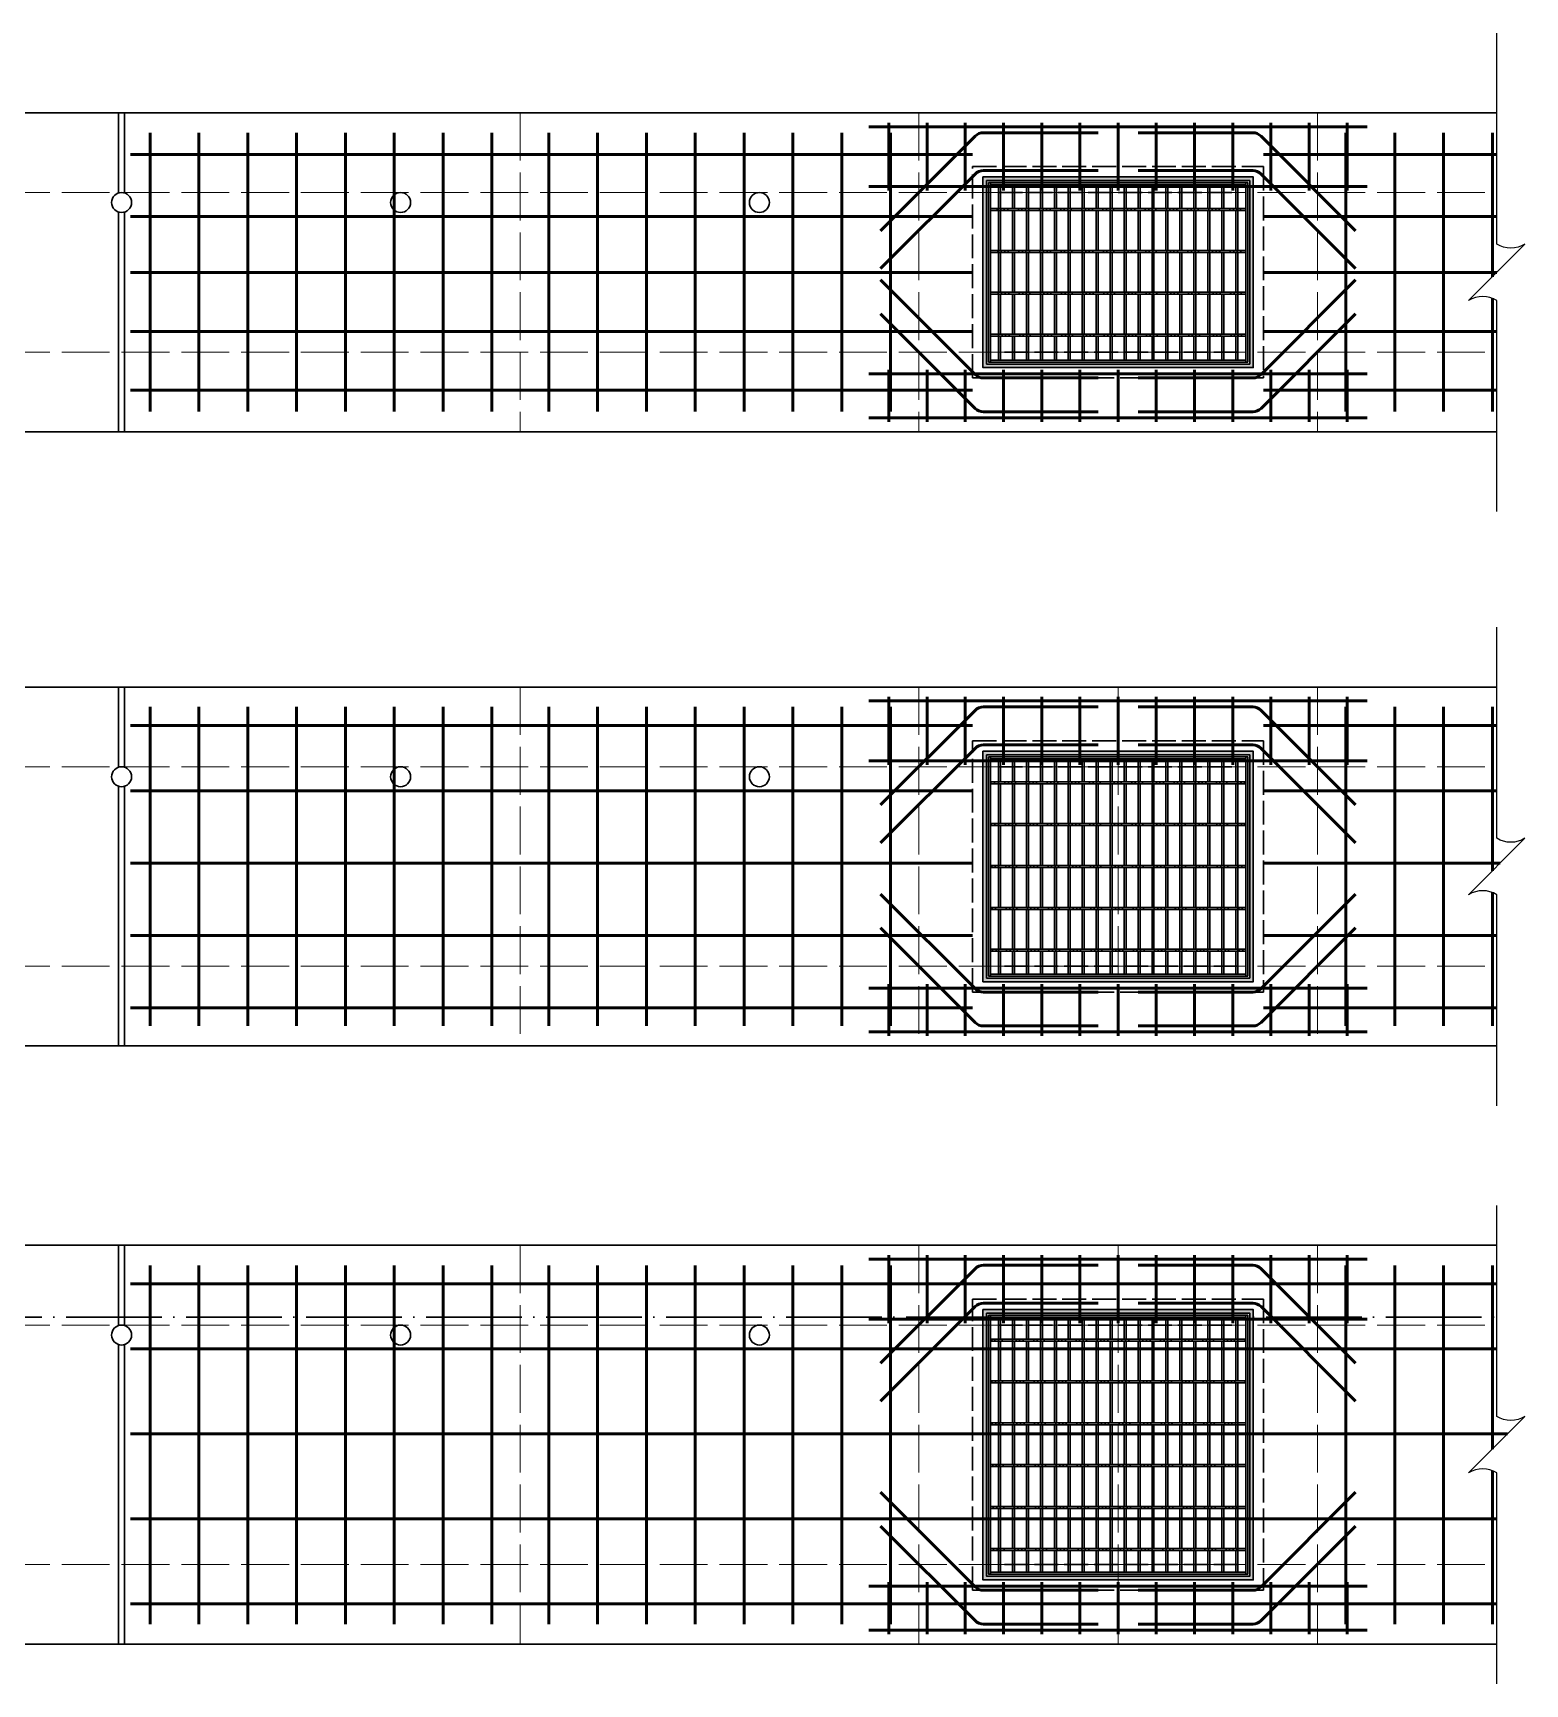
# Model space of a CAD drawing. Extents: x -2931 to 4779, y -2120 to 304.
# Drawn here: x 4404.6 to 4778.9, y -557.7 to -143.7 of the extents above; entities that cross this region are included whole.
import ezdxf

# ---------------------------------------------------------------- set-up
doc = ezdxf.new("R2010")
doc.units = 0
doc.header["$MEASUREMENT"] = 0
doc.linetypes.add('ACAD_ISO02W100', pattern=[15, 12, -3])
doc.linetypes.add('ACAD_ISO04W100', pattern=[30, 24, -3, 0, -3])
doc.layers.add('一、4.基本-隱藏', color=9, linetype='ACAD_ISO02W100', lineweight=20, plot=False)
doc.layers.add('三、3.文字-註解文字', color=2, linetype='Continuous')
for name, color, linetype, lineweight in [('二、1.繪圖-既有設施', 8, 'Continuous', 20), ('二、2.繪圖-施作項目', 181, 'Continuous', 30), ('二、5.繪圖-鋼筋', 60, 'Continuous', 50), ('二、6.繪圖-其他施作項目', 35, 'Continuous', 30)]:
    doc.layers.add(name, color=color, linetype=linetype, lineweight=lineweight)
pattern_1 = [(45, (3471.5, 3e-14), (-2.65165, 2.65165), []), (45, (3472.384, 3e-14), (-2.65165, 2.65165), []), (45, (3473.2678, 3e-14), (-2.65165, 2.65165), []), (45, (3474.1517, 3e-14), (-2.65165, 2.65165), [])]
pattern_2 = [(45, (3356.5, -144), (-2.65165, 2.65165), []), (45, (3357.384, -144), (-2.65165, 2.65165), []), (45, (3358.2678, -144), (-2.65165, 2.65165), []), (45, (3359.1517, -144), (-2.65165, 2.65165), [])]
pattern_3 = [(45, (3241.5, -284), (-2.65165, 2.65165), []), (45, (3242.384, -284), (-2.65165, 2.65165), []), (45, (3243.2678, -284), (-2.65165, 2.65165), []), (45, (3244.1517, -284), (-2.65165, 2.65165), [])]

msp = doc.modelspace()

# ---------------------------------------------------------------- hatches: boundary and pattern name
at = {"layer": '二、6.繪圖-其他施作項目'}
h = msp.add_hatch(color=256, dxfattribs=at)
h.dxf.hatch_style = 1
h.paths.add_polyline_path([(4642.961, -179.754), (4642.961, -227.554), (4710.761, -227.554), (4710.761, -179.754)])
h.paths.add_polyline_path([(4643.861, -180.654), (4709.861, -180.654), (4709.861, -226.654), (4643.861, -226.654)], flags=16)
h.paths.add_polyline_path([(4646.861, -183.654), (4706.861, -183.654), (4706.861, -223.654), (4646.861, -223.654)], flags=0)
h = msp.add_hatch(dxfattribs=at)
h.set_pattern_fill('ANSI34', color=256, scale=5)
h.set_pattern_definition(pattern_1)
h.paths.add_polyline_path([(4708.861, -188.154), (4708.861, -187.654), (4644.861, -187.654), (4644.861, -188.154)])
h = msp.add_hatch(dxfattribs=at)
h.set_pattern_fill('ANSI34', color=256, scale=5)
h.set_pattern_definition(pattern_1)
h.paths.add_polyline_path([(4644.861, -198.154), (4644.861, -198.654), (4708.861, -198.654), (4708.861, -198.154)])
h = msp.add_hatch(dxfattribs=at)
h.set_pattern_fill('ANSI34', color=256, scale=5)
h.set_pattern_definition(pattern_1)
h.paths.add_polyline_path([(4708.861, -209.154), (4708.861, -208.654), (4644.861, -208.654), (4644.861, -209.154)])
h = msp.add_hatch(dxfattribs=at)
h.set_pattern_fill('ANSI34', color=256, scale=5)
h.set_pattern_definition(pattern_1)
h.paths.add_polyline_path([(4644.861, -219.154), (4644.861, -219.654), (4708.861, -219.654), (4708.861, -219.154)])
h = msp.add_hatch(color=256, dxfattribs=at)
h.dxf.hatch_style = 1
h.paths.add_polyline_path([(4642.961, -381.554), (4710.761, -381.554), (4710.761, -323.754), (4642.961, -323.754)])
h.paths.add_polyline_path([(4643.861, -324.654), (4709.861, -324.654), (4709.861, -380.654), (4643.861, -380.654)], flags=16)
h = msp.add_hatch(dxfattribs=at)
h.set_pattern_fill('ANSI34', color=256, scale=5)
h.set_pattern_definition(pattern_2)
h.paths.add_polyline_path([(4708.861, -331.404), (4644.861, -331.404), (4644.861, -331.904), (4708.861, -331.904)])
h = msp.add_hatch(dxfattribs=at)
h.set_pattern_fill('ANSI34', color=256, scale=5)
h.set_pattern_definition(pattern_2)
h.paths.add_polyline_path([(4708.861, -341.904), (4644.861, -341.904), (4644.861, -342.404), (4708.861, -342.404)])
h = msp.add_hatch(dxfattribs=at)
h.set_pattern_fill('ANSI34', color=256, scale=5)
h.set_pattern_definition(pattern_2)
h.paths.add_polyline_path([(4708.861, -352.404), (4644.861, -352.404), (4644.861, -352.904), (4708.861, -352.904)])
h = msp.add_hatch(dxfattribs=at)
h.set_pattern_fill('ANSI34', color=256, scale=5)
h.set_pattern_definition(pattern_2)
h.paths.add_polyline_path([(4708.861, -362.904), (4644.861, -362.904), (4644.861, -363.404), (4708.861, -363.404)])
h = msp.add_hatch(dxfattribs=at)
h.set_pattern_fill('ANSI34', color=256, scale=5)
h.set_pattern_definition(pattern_2)
h.paths.add_polyline_path([(4708.861, -373.404), (4644.861, -373.404), (4644.861, -373.904), (4708.861, -373.904)])
h = msp.add_hatch(color=256, dxfattribs=at)
h.dxf.hatch_style = 1
h.paths.add_polyline_path([(4642.961, -531.554), (4710.761, -531.554), (4710.761, -463.754), (4642.961, -463.754)])
h.paths.add_polyline_path([(4643.861, -464.654), (4709.861, -464.654), (4709.861, -530.654), (4643.861, -530.654)], flags=16)
h = msp.add_hatch(dxfattribs=at)
h.set_pattern_fill('ANSI34', color=256, scale=5)
h.set_pattern_definition(pattern_3)
h.paths.add_polyline_path([(4708.861, -471.154), (4644.861, -471.154), (4644.861, -471.654), (4708.861, -471.654)])
h = msp.add_hatch(dxfattribs=at)
h.set_pattern_fill('ANSI34', color=256, scale=5)
h.set_pattern_definition(pattern_3)
h.paths.add_polyline_path([(4708.861, -481.654), (4644.861, -481.654), (4644.861, -482.154), (4708.861, -482.154)])
h = msp.add_hatch(dxfattribs=at)
h.set_pattern_fill('ANSI34', color=256, scale=5)
h.set_pattern_definition(pattern_3)
h.paths.add_polyline_path([(4708.861, -492.154), (4644.861, -492.154), (4644.861, -492.654), (4708.861, -492.654)])
h = msp.add_hatch(dxfattribs=at)
h.set_pattern_fill('ANSI34', color=256, scale=5)
h.set_pattern_definition(pattern_3)
h.paths.add_polyline_path([(4708.861, -502.654), (4644.861, -502.654), (4644.861, -503.154), (4708.861, -503.154)])
h = msp.add_hatch(dxfattribs=at)
h.set_pattern_fill('ANSI34', color=256, scale=5)
h.set_pattern_definition(pattern_3)
h.paths.add_polyline_path([(4708.861, -513.154), (4644.861, -513.154), (4644.861, -513.654), (4708.861, -513.654)])
h = msp.add_hatch(dxfattribs=at)
h.set_pattern_fill('ANSI34', color=256, scale=5)
h.set_pattern_definition(pattern_3)
h.paths.add_polyline_path([(4708.861, -523.654), (4644.861, -523.654), (4644.861, -524.154), (4708.861, -524.154)])

# ---------------------------------------------------------------- linework, layer by layer
at = {"layer": '一、4.基本-隱藏'}
for points in [[(4526.861, -163.654), (4526.861, -243.654)], [(4626.861, -163.654), (4626.861, -243.654)], [(4726.861, -163.654), (4726.861, -243.654)], [(4526.861, -307.654), (4526.861, -397.654)], [(4626.861, -307.654), (4626.861, -397.654)], [(4676.861, -307.654), (4676.861, -397.654)], [(4726.861, -307.654), (4726.861, -397.654)], [(4526.861, -447.654), (4526.861, -547.654)], [(4626.861, -447.654), (4626.861, -547.654)], [(4676.861, -447.654), (4676.861, -547.654)], [(4726.861, -447.654), (4726.861, -547.654)]]:
    msp.add_lwpolyline(points, dxfattribs=at)
at = {"layer": '三、3.文字-註解文字'}
for points in [[(4771.861, -263.654), (4771.861, -210.725, 0.2828427), (4764.79, -210.725), (4778.932, -196.583, -0.2828427), (4771.861, -196.583), (4771.861, -143.654)], [(4771.861, -412.654), (4771.861, -359.725, 0.2828427), (4764.79, -359.725), (4778.932, -345.583, -0.2828427), (4771.861, -345.583), (4771.861, -292.654)], [(4771.861, -557.654), (4771.861, -504.725, 0.2828427), (4764.79, -504.725), (4778.932, -490.583, -0.2828427), (4771.861, -490.583), (4771.861, -437.654)]]:
    msp.add_lwpolyline(points, format="xyb", dxfattribs=at)
at = {"layer": '二、1.繪圖-既有設施', "linetype": 'ACAD_ISO02W100'}
for points in [[(4081.861, -183.654), (4771.861, -183.654)], [(4081.861, -223.654), (4771.861, -223.654)], [(4081.861, -327.654), (4771.861, -327.654)], [(4081.861, -377.654), (4771.861, -377.654)], [(4081.861, -467.654), (4771.861, -467.654)], [(4081.861, -527.654), (4771.861, -527.654)]]:
    msp.add_lwpolyline(points, dxfattribs=at)
at = {"layer": '二、2.繪圖-施作項目'}
for points in [[(4081.861, -163.654), (4771.861, -163.654)], [(4426.111, -163.654), (4426.111, -183.769)], [(4427.611, -163.654), (4427.611, -183.769)], [(4426.111, -188.539), (4426.111, -243.654)], [(4427.611, -188.539), (4427.611, -243.654)], [(4081.861, -243.654), (4771.861, -243.654)], [(4426.111, -307.654), (4426.111, -327.769)], [(4427.611, -307.654), (4427.611, -327.769)], [(4426.111, -332.539), (4426.111, -397.654)], [(4427.611, -332.539), (4427.611, -397.654)], [(4426.111, -447.654), (4426.111, -467.769)], [(4427.611, -447.654), (4427.611, -467.769)], [(4426.111, -472.539), (4426.111, -547.654)], [(4427.611, -472.539), (4427.611, -547.654)]]:
    msp.add_lwpolyline(points, dxfattribs=at)
at = {"layer": '二、2.繪圖-施作項目', "linetype": 'Continuous'}
for points in [[(4081.861, -307.654), (4771.861, -307.654)], [(4081.861, -397.654), (4771.861, -397.654)], [(4081.861, -447.654), (4771.861, -447.654)], [(4081.861, -547.654), (4771.861, -547.654)]]:
    msp.add_lwpolyline(points, dxfattribs=at)
at = {"layer": '二、2.繪圖-施作項目', "linetype": 'ACAD_ISO04W100'}
msp.add_lwpolyline([(4081.861, -465.654), (4771.861, -465.654)], dxfattribs=at)
at = {"layer": '二、5.繪圖-鋼筋'}
for points in [[(4434.011, -168.704), (4434.011, -238.604)], [(4446.261, -168.704), (4446.261, -238.604)], [(4458.511, -168.704), (4458.511, -238.604)], [(4470.761, -168.704), (4470.761, -238.604)], [(4483.011, -168.704), (4483.011, -238.604)], [(4495.261, -168.704), (4495.261, -238.604)], [(4507.511, -168.704), (4507.511, -238.604)], [(4519.751, -168.704), (4519.751, -238.604)], [(4534.011, -168.704), (4534.011, -238.604)], [(4546.261, -168.704), (4546.261, -238.604)], [(4558.511, -168.704), (4558.511, -238.604)], [(4570.761, -168.704), (4570.761, -238.604)], [(4583.011, -168.704), (4583.011, -238.604)], [(4595.261, -168.704), (4595.261, -238.604)], [(4607.511, -168.704), (4607.511, -238.604)], [(4614.361, -167.154), (4739.361, -167.154)], [(4619.361, -166.154), (4619.361, -183.154)], [(4619.751, -168.704), (4619.751, -238.604)], [(4628.944, -166.154), (4628.944, -183.154)], [(4638.527, -166.154), (4638.527, -183.154)], [(4648.111, -166.154), (4648.111, -183.154)], [(4657.694, -166.154), (4657.694, -183.154)], [(4667.277, -166.154), (4667.277, -183.154)], [(4676.861, -166.154), (4676.861, -183.154)], [(4686.444, -166.154), (4686.444, -183.154)], [(4696.027, -166.154), (4696.027, -183.154)], [(4705.611, -166.154), (4705.611, -183.154)], [(4715.194, -166.154), (4715.194, -183.154)], [(4724.777, -166.154), (4724.777, -183.154)], [(4734.011, -168.704), (4734.011, -238.604)], [(4734.361, -166.154), (4734.361, -183.154)], [(4746.261, -168.704), (4746.261, -238.604)], [(4758.511, -168.704), (4758.511, -238.604)], [(4770.761, -168.704), (4770.761, -204.754)], [(4429.111, -174.104), (4640.361, -174.104)], [(4713.361, -174.104), (4771.861, -174.104)], [(4614.361, -182.154), (4739.361, -182.154)], [(4429.111, -189.654), (4640.361, -189.654)], [(4713.361, -189.654), (4771.861, -189.654)], [(4429.111, -203.679), (4640.361, -203.679)], [(4713.361, -203.679), (4771.836, -203.679)], [(4770.761, -210.18), (4770.761, -238.604)], [(4429.111, -218.464), (4640.361, -218.464)], [(4713.361, -218.464), (4771.861, -218.464)], [(4614.361, -229.154), (4739.361, -229.154)], [(4619.361, -228.154), (4619.361, -241.154)], [(4628.944, -228.154), (4628.944, -241.154)], [(4638.527, -228.154), (4638.527, -241.154)], [(4648.111, -228.154), (4648.111, -241.154)], [(4657.694, -228.154), (4657.694, -241.154)], [(4667.277, -228.154), (4667.277, -241.154)], [(4676.861, -228.154), (4676.861, -241.154)], [(4686.444, -228.154), (4686.444, -241.154)], [(4696.027, -228.154), (4696.027, -241.154)], [(4705.611, -228.154), (4705.611, -241.154)], [(4715.194, -228.154), (4715.194, -241.154)], [(4724.777, -228.154), (4724.777, -241.154)], [(4734.361, -228.154), (4734.361, -241.154)], [(4429.111, -233.254), (4640.361, -233.254)], [(4713.361, -233.254), (4771.861, -233.254)], [(4614.361, -240.154), (4739.361, -240.154)], [(4619.361, -310.154), (4619.361, -327.154)], [(4628.944, -310.154), (4628.944, -327.154)], [(4638.527, -310.154), (4638.527, -327.154)], [(4648.111, -310.154), (4648.111, -327.154)], [(4657.694, -310.154), (4657.694, -327.154)], [(4667.277, -310.154), (4667.277, -327.154)], [(4676.861, -310.154), (4676.861, -327.154)], [(4686.444, -310.154), (4686.444, -327.154)], [(4696.027, -310.154), (4696.027, -327.154)], [(4705.611, -310.154), (4705.611, -327.154)], [(4715.194, -310.154), (4715.194, -327.154)], [(4724.777, -310.154), (4724.777, -327.154)], [(4734.361, -310.154), (4734.361, -327.154)], [(4614.361, -311.154), (4739.361, -311.154)], [(4614.361, -326.154), (4739.361, -326.154)], [(4614.361, -383.154), (4739.361, -383.154)], [(4619.361, -382.154), (4619.361, -395.154)], [(4628.944, -382.154), (4628.944, -395.154)], [(4638.527, -382.154), (4638.527, -395.154)], [(4648.111, -382.154), (4648.111, -395.154)], [(4657.694, -382.154), (4657.694, -395.154)], [(4667.277, -382.154), (4667.277, -395.154)], [(4676.861, -382.154), (4676.861, -395.154)], [(4686.444, -382.154), (4686.444, -395.154)], [(4696.027, -382.154), (4696.027, -395.154)], [(4705.611, -382.154), (4705.611, -395.154)], [(4715.194, -382.154), (4715.194, -395.154)], [(4724.777, -382.154), (4724.777, -395.154)], [(4734.361, -382.154), (4734.361, -395.154)], [(4614.361, -394.154), (4739.361, -394.154)], [(4614.361, -451.154), (4739.361, -451.154)], [(4619.361, -450.154), (4619.361, -467.154)], [(4628.944, -450.154), (4628.944, -467.154)], [(4638.527, -450.154), (4638.527, -467.154)], [(4648.111, -450.154), (4648.111, -467.154)], [(4657.694, -450.154), (4657.694, -467.154)], [(4667.277, -450.154), (4667.277, -467.154)], [(4676.861, -450.154), (4676.861, -467.154)], [(4686.444, -450.154), (4686.444, -467.154)], [(4696.027, -450.154), (4696.027, -467.154)], [(4705.611, -450.154), (4705.611, -467.154)], [(4715.194, -450.154), (4715.194, -467.154)], [(4724.777, -450.154), (4724.777, -467.154)], [(4734.361, -450.154), (4734.361, -467.154)], [(4614.361, -466.154), (4739.361, -466.154)], [(4614.361, -533.154), (4739.361, -533.154)], [(4619.361, -532.154), (4619.361, -545.154)], [(4628.944, -532.154), (4628.944, -545.154)], [(4638.527, -532.154), (4638.527, -545.154)], [(4648.111, -532.154), (4648.111, -545.154)], [(4657.694, -532.154), (4657.694, -545.154)], [(4667.277, -532.154), (4667.277, -545.154)], [(4676.861, -532.154), (4676.861, -545.154)], [(4686.444, -532.154), (4686.444, -545.154)], [(4696.027, -532.154), (4696.027, -545.154)], [(4705.611, -532.154), (4705.611, -545.154)], [(4715.194, -532.154), (4715.194, -545.154)], [(4724.777, -532.154), (4724.777, -545.154)], [(4734.361, -532.154), (4734.361, -545.154)], [(4614.361, -544.154), (4739.361, -544.154)]]:
    msp.add_lwpolyline(points, dxfattribs=at)
for points in [[(4671.861, -168.654), (4643.103, -168.654, 0.1989124), (4640.982, -169.533), (4617.281, -193.234)], [(4681.861, -168.654), (4710.618, -168.654, -0.1989124), (4712.739, -169.533), (4736.441, -193.234)], [(4671.861, -178.154), (4643.103, -178.154, 0.1989124), (4640.982, -179.033), (4617.281, -202.734)], [(4681.861, -178.154), (4710.618, -178.154, -0.1989124), (4712.739, -179.033), (4736.441, -202.734)], [(4671.861, -230.154), (4643.103, -230.154, -0.1989124), (4640.982, -229.276), (4617.281, -205.574)], [(4681.861, -230.154), (4710.618, -230.154, 0.1989124), (4712.739, -229.276), (4736.441, -205.574)], [(4671.861, -238.654), (4643.103, -238.654, -0.1989124), (4640.982, -237.776), (4617.281, -214.074)], [(4681.861, -238.654), (4710.618, -238.654, 0.1989124), (4712.739, -237.776), (4736.441, -214.074)], [(4671.861, -312.654), (4643.103, -312.654, 0.1989124), (4640.982, -313.533), (4617.281, -337.234)], [(4681.861, -312.654), (4710.618, -312.654, -0.1989124), (4712.739, -313.533), (4736.441, -337.234)], [(4671.861, -322.154), (4643.103, -322.154, 0.1989124), (4640.982, -323.033), (4617.281, -346.734)], [(4681.861, -322.154), (4710.618, -322.154, -0.1989124), (4712.739, -323.033), (4736.441, -346.734)], [(4671.861, -384.154), (4643.103, -384.154, -0.1989124), (4640.982, -383.276), (4617.281, -359.574)], [(4681.861, -384.154), (4710.618, -384.154, 0.1989124), (4712.739, -383.276), (4736.441, -359.574)], [(4671.861, -392.654), (4643.103, -392.654, -0.1989124), (4640.982, -391.776), (4617.281, -368.074)], [(4681.861, -392.654), (4710.618, -392.654, 0.1989124), (4712.739, -391.776), (4736.441, -368.074)], [(4671.861, -452.654), (4643.103, -452.654, 0.1989124), (4640.982, -453.533), (4617.281, -477.234)], [(4681.861, -452.654), (4710.618, -452.654, -0.1989124), (4712.739, -453.533), (4736.441, -477.234)], [(4671.861, -462.154), (4643.103, -462.154, 0.1989124), (4640.982, -463.033), (4617.281, -486.734)], [(4681.861, -462.154), (4710.618, -462.154, -0.1989124), (4712.739, -463.033), (4736.441, -486.734)], [(4671.861, -534.154), (4643.103, -534.154, -0.1989124), (4640.982, -533.276), (4617.281, -509.574)], [(4681.861, -534.154), (4710.618, -534.154, 0.1989124), (4712.739, -533.276), (4736.441, -509.574)], [(4671.861, -542.654), (4643.103, -542.654, -0.1989124), (4640.982, -541.776), (4617.281, -518.074)], [(4681.861, -542.654), (4710.618, -542.654, 0.1989124), (4712.739, -541.776), (4736.441, -518.074)]]:
    msp.add_lwpolyline(points, format="xyb", dxfattribs=at)
at = {"layer": '二、5.繪圖-鋼筋', "linetype": 'Continuous'}
for points in [[(4434.011, -312.654), (4434.011, -392.654)], [(4446.261, -312.654), (4446.261, -392.654)], [(4458.511, -312.654), (4458.511, -392.654)], [(4470.761, -312.654), (4470.761, -392.654)], [(4483.011, -312.654), (4483.011, -392.654)], [(4495.261, -312.654), (4495.261, -392.654)], [(4507.511, -312.654), (4507.511, -392.654)], [(4519.751, -312.654), (4519.751, -392.654)], [(4534.011, -312.654), (4534.011, -392.654)], [(4546.261, -312.654), (4546.261, -392.654)], [(4558.511, -312.654), (4558.511, -392.654)], [(4570.761, -312.654), (4570.761, -392.654)], [(4583.011, -312.654), (4583.011, -392.654)], [(4595.261, -312.654), (4595.261, -392.654)], [(4607.511, -312.654), (4607.511, -392.654)], [(4619.751, -312.654), (4619.751, -392.654)], [(4734.011, -312.654), (4734.011, -392.654)], [(4746.261, -312.654), (4746.261, -392.654)], [(4758.511, -312.654), (4758.511, -392.654)], [(4770.761, -312.654), (4770.761, -353.754)], [(4429.111, -317.284), (4640.361, -317.284)], [(4713.361, -317.284), (4771.861, -317.284)], [(4429.111, -333.654), (4640.361, -333.654)], [(4713.361, -333.654), (4771.861, -333.654)], [(4429.111, -351.794), (4640.361, -351.794)], [(4713.361, -351.794), (4772.721, -351.794)], [(4770.761, -359.18), (4770.761, -392.654)], [(4429.111, -369.934), (4640.361, -369.934)], [(4713.361, -369.934), (4771.861, -369.934)], [(4429.111, -388.074), (4640.361, -388.074)], [(4713.361, -388.074), (4771.861, -388.074)], [(4434.011, -452.704), (4434.011, -542.654)], [(4446.261, -452.704), (4446.261, -542.654)], [(4458.511, -452.704), (4458.511, -542.654)], [(4470.761, -452.704), (4470.761, -542.654)], [(4483.011, -452.704), (4483.011, -542.654)], [(4495.261, -452.704), (4495.261, -542.654)], [(4507.511, -452.704), (4507.511, -542.654)], [(4519.751, -452.704), (4519.751, -542.654)], [(4534.011, -452.704), (4534.011, -542.654)], [(4546.261, -452.704), (4546.261, -542.654)], [(4558.511, -452.704), (4558.511, -542.654)], [(4570.761, -452.704), (4570.761, -542.654)], [(4583.011, -452.704), (4583.011, -542.654)], [(4595.261, -452.704), (4595.261, -542.654)], [(4607.511, -452.704), (4607.511, -542.654)], [(4619.751, -452.704), (4619.751, -542.654)], [(4734.011, -452.704), (4734.011, -542.654)], [(4746.261, -452.704), (4746.261, -542.654)], [(4758.511, -452.704), (4758.511, -542.654)], [(4770.761, -452.704), (4770.761, -498.754)], [(4429.111, -457.284), (4771.861, -457.284)], [(4429.111, -473.644), (4771.861, -473.644)], [(4429.111, -494.954), (4774.561, -494.954)], [(4770.761, -504.18), (4770.761, -542.654)], [(4429.111, -516.264), (4771.861, -516.264)], [(4429.111, -537.574), (4771.861, -537.574)]]:
    msp.add_lwpolyline(points, dxfattribs=at)
at = {"layer": '二、6.繪圖-其他施作項目', "linetype": 'ACAD_ISO02W100', "ltscale": 0.5}
for points in [[(4640.361, -177.154), (4713.361, -177.154), (4713.361, -230.154), (4640.361, -230.154)], [(4646.861, -183.654), (4706.861, -183.654), (4706.861, -223.654), (4646.861, -223.654)], [(4640.361, -321.154), (4713.361, -321.154), (4713.361, -384.154), (4640.361, -384.154)], [(4646.861, -327.654), (4706.861, -327.654), (4706.861, -377.654), (4646.861, -377.654)], [(4640.361, -461.154), (4713.361, -461.154), (4713.361, -534.154), (4640.361, -534.154)], [(4646.861, -467.654), (4706.861, -467.654), (4706.861, -527.654), (4646.861, -527.654)]]:
    msp.add_lwpolyline(points, close=True, dxfattribs=at)
at = {"layer": '二、6.繪圖-其他施作項目'}
for points in [[(4642.961, -179.754), (4710.761, -179.754), (4710.761, -227.554), (4642.961, -227.554)], [(4643.861, -180.654), (4709.861, -180.654), (4709.861, -226.654), (4643.861, -226.654)], [(4644.361, -181.154), (4709.361, -181.154), (4709.361, -226.154), (4644.361, -226.154)], [(4642.961, -323.754), (4710.761, -323.754), (4710.761, -381.554), (4642.961, -381.554)], [(4643.861, -324.654), (4709.861, -324.654), (4709.861, -380.654), (4643.861, -380.654)], [(4644.361, -325.154), (4709.361, -325.154), (4709.361, -380.154), (4644.361, -380.154)], [(4642.961, -463.754), (4710.761, -463.754), (4710.761, -531.554), (4642.961, -531.554)], [(4643.861, -464.654), (4709.861, -464.654), (4709.861, -530.654), (4643.861, -530.654)], [(4644.361, -465.154), (4709.361, -465.154), (4709.361, -530.154), (4644.361, -530.154)]]:
    msp.add_lwpolyline(points, close=True, dxfattribs=at)
for points in [[(4644.361, -181.154), (4709.361, -181.154)], [(4644.361, -181.154), (4644.361, -226.154)], [(4644.861, -181.154), (4644.861, -226.154)], [(4644.861, -181.654), (4708.861, -181.654)], [(4646.861, -181.654), (4646.861, -187.654)], [(4647.361, -181.654), (4647.361, -187.654)], [(4650.361, -181.654), (4650.361, -187.654)], [(4650.861, -181.654), (4650.861, -187.654)], [(4653.861, -181.654), (4653.861, -187.654)], [(4654.361, -181.654), (4654.361, -187.654)], [(4657.361, -181.654), (4657.361, -187.654)], [(4657.861, -181.654), (4657.861, -187.654)], [(4660.861, -181.654), (4660.861, -187.654)], [(4661.361, -181.654), (4661.361, -187.654)], [(4664.361, -181.654), (4664.361, -187.654)], [(4664.861, -181.654), (4664.861, -187.654)], [(4667.861, -181.654), (4667.861, -187.654)], [(4668.361, -181.654), (4668.361, -187.654)], [(4671.361, -181.654), (4671.361, -187.654)], [(4671.861, -181.654), (4671.861, -187.654)], [(4674.861, -181.654), (4674.861, -187.654)], [(4675.361, -181.654), (4675.361, -187.654)], [(4678.361, -181.654), (4678.361, -187.654)], [(4678.861, -181.654), (4678.861, -187.654)], [(4681.861, -181.654), (4681.861, -187.654)], [(4682.361, -181.654), (4682.361, -187.654)], [(4685.361, -181.654), (4685.361, -187.654)], [(4685.861, -181.654), (4685.861, -187.654)], [(4688.861, -181.654), (4688.861, -187.654)], [(4689.361, -181.654), (4689.361, -187.654)], [(4692.361, -181.654), (4692.361, -187.654)], [(4692.861, -181.654), (4692.861, -187.654)], [(4695.861, -181.654), (4695.861, -187.654)], [(4696.361, -181.654), (4696.361, -187.654)], [(4699.361, -181.654), (4699.361, -187.654)], [(4699.861, -181.654), (4699.861, -187.654)], [(4702.861, -181.654), (4702.861, -187.654)], [(4703.361, -181.654), (4703.361, -187.654)], [(4706.361, -181.654), (4706.361, -187.654)], [(4706.861, -181.654), (4706.861, -187.654)], [(4708.861, -181.154), (4708.861, -226.154)], [(4709.361, -181.154), (4709.361, -226.154)], [(4644.861, -187.654), (4708.861, -187.654)], [(4644.861, -188.154), (4708.861, -188.154)], [(4646.861, -188.154), (4646.861, -198.154)], [(4647.361, -188.154), (4647.361, -198.154)], [(4650.361, -188.154), (4650.361, -198.154)], [(4650.861, -188.154), (4650.861, -198.154)], [(4653.861, -188.154), (4653.861, -198.154)], [(4654.361, -188.154), (4654.361, -198.154)], [(4657.361, -188.154), (4657.361, -198.154)], [(4657.861, -188.154), (4657.861, -198.154)], [(4660.861, -188.154), (4660.861, -198.154)], [(4661.361, -188.154), (4661.361, -198.154)], [(4664.361, -188.154), (4664.361, -198.154)], [(4664.861, -188.154), (4664.861, -198.154)], [(4667.861, -188.154), (4667.861, -198.154)], [(4668.361, -188.154), (4668.361, -198.154)], [(4671.361, -188.154), (4671.361, -198.154)], [(4671.861, -188.154), (4671.861, -198.154)], [(4674.861, -188.154), (4674.861, -198.154)], [(4675.361, -188.154), (4675.361, -198.154)], [(4678.361, -188.154), (4678.361, -198.154)], [(4678.861, -188.154), (4678.861, -198.154)], [(4681.861, -188.154), (4681.861, -198.154)], [(4682.361, -188.154), (4682.361, -198.154)], [(4685.361, -188.154), (4685.361, -198.154)], [(4685.861, -188.154), (4685.861, -198.154)], [(4688.861, -188.154), (4688.861, -198.154)], [(4689.361, -188.154), (4689.361, -198.154)], [(4692.361, -188.154), (4692.361, -198.154)], [(4692.861, -188.154), (4692.861, -198.154)], [(4695.861, -188.154), (4695.861, -198.154)], [(4696.361, -188.154), (4696.361, -198.154)], [(4699.361, -188.154), (4699.361, -198.154)], [(4699.861, -188.154), (4699.861, -198.154)], [(4702.861, -188.154), (4702.861, -198.154)], [(4703.361, -188.154), (4703.361, -198.154)], [(4706.361, -188.154), (4706.361, -198.154)], [(4706.861, -188.154), (4706.861, -198.154)], [(4644.861, -198.154), (4708.861, -198.154)], [(4644.861, -198.654), (4708.861, -198.654)], [(4646.861, -198.654), (4646.861, -208.654)], [(4647.361, -198.654), (4647.361, -208.654)], [(4650.361, -198.654), (4650.361, -208.654)], [(4650.861, -198.654), (4650.861, -208.654)], [(4653.861, -198.654), (4653.861, -208.654)], [(4654.361, -198.654), (4654.361, -208.654)], [(4657.361, -198.654), (4657.361, -208.654)], [(4657.861, -198.654), (4657.861, -208.654)], [(4660.861, -198.654), (4660.861, -208.654)], [(4661.361, -198.654), (4661.361, -208.654)], [(4664.361, -198.654), (4664.361, -208.654)], [(4664.861, -198.654), (4664.861, -208.654)], [(4667.861, -198.654), (4667.861, -208.654)], [(4668.361, -198.654), (4668.361, -208.654)], [(4671.361, -198.654), (4671.361, -208.654)], [(4671.861, -198.654), (4671.861, -208.654)], [(4674.861, -198.654), (4674.861, -208.654)], [(4675.361, -198.654), (4675.361, -208.654)], [(4678.361, -198.654), (4678.361, -208.654)], [(4678.861, -198.654), (4678.861, -208.654)], [(4681.861, -198.654), (4681.861, -208.654)], [(4682.361, -198.654), (4682.361, -208.654)], [(4685.361, -198.654), (4685.361, -208.654)], [(4685.861, -198.654), (4685.861, -208.654)], [(4688.861, -198.654), (4688.861, -208.654)], [(4689.361, -198.654), (4689.361, -208.654)], [(4692.361, -198.654), (4692.361, -208.654)], [(4692.861, -198.654), (4692.861, -208.654)], [(4695.861, -198.654), (4695.861, -208.654)], [(4696.361, -198.654), (4696.361, -208.654)], [(4699.361, -198.654), (4699.361, -208.654)], [(4699.861, -198.654), (4699.861, -208.654)], [(4702.861, -198.654), (4702.861, -208.654)], [(4703.361, -198.654), (4703.361, -208.654)], [(4706.361, -198.654), (4706.361, -208.654)], [(4706.861, -198.654), (4706.861, -208.654)], [(4644.861, -208.654), (4708.861, -208.654)], [(4644.861, -209.154), (4708.861, -209.154)], [(4646.861, -209.154), (4646.861, -219.154)], [(4647.361, -209.154), (4647.361, -219.154)], [(4650.361, -209.154), (4650.361, -219.154)], [(4650.861, -209.154), (4650.861, -219.154)], [(4653.861, -209.154), (4653.861, -219.154)], [(4654.361, -209.154), (4654.361, -219.154)], [(4657.361, -209.154), (4657.361, -219.154)], [(4657.861, -209.154), (4657.861, -219.154)], [(4660.861, -209.154), (4660.861, -219.154)], [(4661.361, -209.154), (4661.361, -219.154)], [(4664.361, -209.154), (4664.361, -219.154)], [(4664.861, -209.154), (4664.861, -219.154)], [(4667.861, -209.154), (4667.861, -219.154)], [(4668.361, -209.154), (4668.361, -219.154)], [(4671.361, -209.154), (4671.361, -219.154)], [(4671.861, -209.154), (4671.861, -219.154)], [(4674.861, -209.154), (4674.861, -219.154)], [(4675.361, -209.154), (4675.361, -219.154)], [(4678.361, -209.154), (4678.361, -219.154)], [(4678.861, -209.154), (4678.861, -219.154)], [(4681.861, -209.154), (4681.861, -219.154)], [(4682.361, -209.154), (4682.361, -219.154)], [(4685.361, -209.154), (4685.361, -219.154)], [(4685.861, -209.154), (4685.861, -219.154)], [(4688.861, -209.154), (4688.861, -219.154)], [(4689.361, -209.154), (4689.361, -219.154)], [(4692.361, -209.154), (4692.361, -219.154)], [(4692.861, -209.154), (4692.861, -219.154)], [(4695.861, -209.154), (4695.861, -219.154)], [(4696.361, -209.154), (4696.361, -219.154)], [(4699.361, -209.154), (4699.361, -219.154)], [(4699.861, -209.154), (4699.861, -219.154)], [(4702.861, -209.154), (4702.861, -219.154)], [(4703.361, -209.154), (4703.361, -219.154)], [(4706.361, -209.154), (4706.361, -219.154)], [(4706.861, -209.154), (4706.861, -219.154)], [(4644.861, -219.154), (4708.861, -219.154)], [(4644.861, -219.654), (4708.861, -219.654)], [(4646.861, -219.654), (4646.861, -225.654)], [(4647.361, -219.654), (4647.361, -225.654)], [(4650.361, -219.654), (4650.361, -225.654)], [(4650.861, -219.654), (4650.861, -225.654)], [(4653.861, -219.654), (4653.861, -225.654)], [(4654.361, -219.654), (4654.361, -225.654)], [(4657.361, -219.654), (4657.361, -225.654)], [(4657.861, -219.654), (4657.861, -225.654)], [(4660.861, -219.654), (4660.861, -225.654)], [(4661.361, -219.654), (4661.361, -225.654)], [(4664.361, -219.654), (4664.361, -225.654)], [(4664.861, -219.654), (4664.861, -225.654)], [(4667.861, -219.654), (4667.861, -225.654)], [(4668.361, -219.654), (4668.361, -225.654)], [(4671.361, -219.654), (4671.361, -225.654)], [(4671.861, -219.654), (4671.861, -225.654)], [(4674.861, -219.654), (4674.861, -225.654)], [(4675.361, -219.654), (4675.361, -225.654)], [(4678.361, -219.654), (4678.361, -225.654)], [(4678.861, -219.654), (4678.861, -225.654)], [(4681.861, -219.654), (4681.861, -225.654)], [(4682.361, -219.654), (4682.361, -225.654)], [(4685.361, -219.654), (4685.361, -225.654)], [(4685.861, -219.654), (4685.861, -225.654)], [(4688.861, -219.654), (4688.861, -225.654)], [(4689.361, -219.654), (4689.361, -225.654)], [(4692.361, -219.654), (4692.361, -225.654)], [(4692.861, -219.654), (4692.861, -225.654)], [(4695.861, -219.654), (4695.861, -225.654)], [(4696.361, -219.654), (4696.361, -225.654)], [(4699.361, -219.654), (4699.361, -225.654)], [(4699.861, -219.654), (4699.861, -225.654)], [(4702.861, -219.654), (4702.861, -225.654)], [(4703.361, -219.654), (4703.361, -225.654)], [(4706.361, -219.654), (4706.361, -225.654)], [(4706.861, -219.654), (4706.861, -225.654)], [(4644.361, -226.154), (4709.361, -226.154)], [(4644.861, -225.654), (4708.861, -225.654)], [(4644.361, -325.154), (4709.361, -325.154)], [(4644.361, -325.154), (4644.361, -380.154)], [(4644.861, -325.154), (4644.861, -380.154)], [(4644.861, -325.654), (4708.861, -325.654)], [(4646.861, -325.654), (4646.861, -331.404)], [(4647.361, -325.654), (4647.361, -331.404)], [(4650.361, -325.654), (4650.361, -331.404)], [(4650.861, -325.654), (4650.861, -331.404)], [(4653.861, -325.654), (4653.861, -331.404)], [(4654.361, -325.654), (4654.361, -331.404)], [(4657.361, -325.654), (4657.361, -331.404)], [(4657.861, -325.654), (4657.861, -331.404)], [(4660.861, -325.654), (4660.861, -331.404)], [(4661.361, -325.654), (4661.361, -331.404)], [(4664.361, -325.654), (4664.361, -331.404)], [(4664.861, -325.654), (4664.861, -331.404)], [(4667.861, -325.654), (4667.861, -331.404)], [(4668.361, -325.654), (4668.361, -331.404)], [(4671.361, -325.654), (4671.361, -331.404)], [(4671.861, -325.654), (4671.861, -331.404)], [(4674.861, -325.654), (4674.861, -331.404)], [(4675.361, -325.654), (4675.361, -331.404)], [(4678.361, -325.654), (4678.361, -331.404)], [(4678.861, -325.654), (4678.861, -331.404)], [(4681.861, -325.654), (4681.861, -331.404)], [(4682.361, -325.654), (4682.361, -331.404)], [(4685.361, -325.654), (4685.361, -331.404)], [(4685.861, -325.654), (4685.861, -331.404)], [(4688.861, -325.654), (4688.861, -331.404)], [(4689.361, -325.654), (4689.361, -331.404)], [(4692.361, -325.654), (4692.361, -331.404)], [(4692.861, -325.654), (4692.861, -331.404)], [(4695.861, -325.654), (4695.861, -331.404)], [(4696.361, -325.654), (4696.361, -331.404)], [(4699.361, -325.654), (4699.361, -331.404)], [(4699.861, -325.654), (4699.861, -331.404)], [(4702.861, -325.654), (4702.861, -331.404)], [(4703.361, -325.654), (4703.361, -331.404)], [(4706.361, -325.654), (4706.361, -331.404)], [(4706.861, -325.654), (4706.861, -331.404)], [(4708.861, -325.154), (4708.861, -380.154)], [(4709.361, -325.154), (4709.361, -380.154)], [(4644.861, -331.404), (4708.861, -331.404)], [(4644.861, -331.904), (4708.861, -331.904)], [(4646.861, -331.904), (4646.861, -341.904)], [(4647.361, -331.904), (4647.361, -341.904)], [(4650.361, -331.904), (4650.361, -341.904)], [(4650.861, -331.904), (4650.861, -341.904)], [(4653.861, -331.904), (4653.861, -341.904)], [(4654.361, -331.904), (4654.361, -341.904)], [(4657.361, -331.904), (4657.361, -341.904)], [(4657.861, -331.904), (4657.861, -341.904)], [(4660.861, -331.904), (4660.861, -341.904)], [(4661.361, -331.904), (4661.361, -341.904)], [(4664.361, -331.904), (4664.361, -341.904)], [(4664.861, -331.904), (4664.861, -341.904)], [(4667.861, -331.904), (4667.861, -341.904)], [(4668.361, -331.904), (4668.361, -341.904)], [(4671.361, -331.904), (4671.361, -341.904)], [(4671.861, -331.904), (4671.861, -341.904)], [(4674.861, -331.904), (4674.861, -341.904)], [(4675.361, -331.904), (4675.361, -341.904)], [(4678.361, -331.904), (4678.361, -341.904)], [(4678.861, -331.904), (4678.861, -341.904)], [(4681.861, -331.904), (4681.861, -341.904)], [(4682.361, -331.904), (4682.361, -341.904)], [(4685.361, -331.904), (4685.361, -341.904)], [(4685.861, -331.904), (4685.861, -341.904)], [(4688.861, -331.904), (4688.861, -341.904)], [(4689.361, -331.904), (4689.361, -341.904)], [(4692.361, -331.904), (4692.361, -341.904)], [(4692.861, -331.904), (4692.861, -341.904)], [(4695.861, -331.904), (4695.861, -341.904)], [(4696.361, -331.904), (4696.361, -341.904)], [(4699.361, -331.904), (4699.361, -341.904)], [(4699.861, -331.904), (4699.861, -341.904)], [(4702.861, -331.904), (4702.861, -341.904)], [(4703.361, -331.904), (4703.361, -341.904)], [(4706.361, -331.904), (4706.361, -341.904)], [(4706.861, -331.904), (4706.861, -341.904)], [(4644.861, -341.904), (4708.861, -341.904)], [(4644.861, -342.404), (4708.861, -342.404)], [(4646.861, -342.404), (4646.861, -352.404)], [(4647.361, -342.404), (4647.361, -352.404)], [(4650.361, -342.404), (4650.361, -352.404)], [(4650.861, -342.404), (4650.861, -352.404)], [(4653.861, -342.404), (4653.861, -352.404)], [(4654.361, -342.404), (4654.361, -352.404)], [(4657.361, -342.404), (4657.361, -352.404)], [(4657.861, -342.404), (4657.861, -352.404)], [(4660.861, -342.404), (4660.861, -352.404)], [(4661.361, -342.404), (4661.361, -352.404)], [(4664.361, -342.404), (4664.361, -352.404)], [(4664.861, -342.404), (4664.861, -352.404)], [(4667.861, -342.404), (4667.861, -352.404)], [(4668.361, -342.404), (4668.361, -352.404)], [(4671.361, -342.404), (4671.361, -352.404)], [(4671.861, -342.404), (4671.861, -352.404)], [(4674.861, -342.404), (4674.861, -352.404)], [(4675.361, -342.404), (4675.361, -352.404)], [(4678.361, -342.404), (4678.361, -352.404)], [(4678.861, -342.404), (4678.861, -352.404)], [(4681.861, -342.404), (4681.861, -352.404)], [(4682.361, -342.404), (4682.361, -352.404)], [(4685.361, -342.404), (4685.361, -352.404)], [(4685.861, -342.404), (4685.861, -352.404)], [(4688.861, -342.404), (4688.861, -352.404)], [(4689.361, -342.404), (4689.361, -352.404)], [(4692.361, -342.404), (4692.361, -352.404)], [(4692.861, -342.404), (4692.861, -352.404)], [(4695.861, -342.404), (4695.861, -352.404)], [(4696.361, -342.404), (4696.361, -352.404)], [(4699.361, -342.404), (4699.361, -352.404)], [(4699.861, -342.404), (4699.861, -352.404)], [(4702.861, -342.404), (4702.861, -352.404)], [(4703.361, -342.404), (4703.361, -352.404)], [(4706.361, -342.404), (4706.361, -352.404)], [(4706.861, -342.404), (4706.861, -352.404)], [(4644.861, -352.404), (4708.861, -352.404)], [(4644.861, -352.904), (4708.861, -352.904)], [(4646.861, -352.904), (4646.861, -362.904)], [(4647.361, -352.904), (4647.361, -362.904)], [(4650.361, -352.904), (4650.361, -362.904)], [(4650.861, -352.904), (4650.861, -362.904)], [(4653.861, -352.904), (4653.861, -362.904)], [(4654.361, -352.904), (4654.361, -362.904)], [(4657.361, -352.904), (4657.361, -362.904)], [(4657.861, -352.904), (4657.861, -362.904)], [(4660.861, -352.904), (4660.861, -362.904)], [(4661.361, -352.904), (4661.361, -362.904)], [(4664.361, -352.904), (4664.361, -362.904)], [(4664.861, -352.904), (4664.861, -362.904)], [(4667.861, -352.904), (4667.861, -362.904)], [(4668.361, -352.904), (4668.361, -362.904)], [(4671.361, -352.904), (4671.361, -362.904)], [(4671.861, -352.904), (4671.861, -362.904)], [(4674.861, -352.904), (4674.861, -362.904)], [(4675.361, -352.904), (4675.361, -362.904)], [(4678.361, -352.904), (4678.361, -362.904)], [(4678.861, -352.904), (4678.861, -362.904)], [(4681.861, -352.904), (4681.861, -362.904)], [(4682.361, -352.904), (4682.361, -362.904)], [(4685.361, -352.904), (4685.361, -362.904)], [(4685.861, -352.904), (4685.861, -362.904)], [(4688.861, -352.904), (4688.861, -362.904)], [(4689.361, -352.904), (4689.361, -362.904)], [(4692.361, -352.904), (4692.361, -362.904)], [(4692.861, -352.904), (4692.861, -362.904)], [(4695.861, -352.904), (4695.861, -362.904)], [(4696.361, -352.904), (4696.361, -362.904)], [(4699.361, -352.904), (4699.361, -362.904)], [(4699.861, -352.904), (4699.861, -362.904)], [(4702.861, -352.904), (4702.861, -362.904)], [(4703.361, -352.904), (4703.361, -362.904)], [(4706.361, -352.904), (4706.361, -362.904)], [(4706.861, -352.904), (4706.861, -362.904)], [(4644.861, -362.904), (4708.861, -362.904)], [(4644.861, -363.404), (4708.861, -363.404)], [(4646.861, -363.404), (4646.861, -373.404)], [(4647.361, -363.404), (4647.361, -373.404)], [(4650.361, -363.404), (4650.361, -373.404)], [(4650.861, -363.404), (4650.861, -373.404)], [(4653.861, -363.404), (4653.861, -373.404)], [(4654.361, -363.404), (4654.361, -373.404)], [(4657.361, -363.404), (4657.361, -373.404)], [(4657.861, -363.404), (4657.861, -373.404)], [(4660.861, -363.404), (4660.861, -373.404)], [(4661.361, -363.404), (4661.361, -373.404)], [(4664.361, -363.404), (4664.361, -373.404)], [(4664.861, -363.404), (4664.861, -373.404)], [(4667.861, -363.404), (4667.861, -373.404)], [(4668.361, -363.404), (4668.361, -373.404)], [(4671.361, -363.404), (4671.361, -373.404)], [(4671.861, -363.404), (4671.861, -373.404)], [(4674.861, -363.404), (4674.861, -373.404)], [(4675.361, -363.404), (4675.361, -373.404)], [(4678.361, -363.404), (4678.361, -373.404)], [(4678.861, -363.404), (4678.861, -373.404)], [(4681.861, -363.404), (4681.861, -373.404)], [(4682.361, -363.404), (4682.361, -373.404)], [(4685.361, -363.404), (4685.361, -373.404)], [(4685.861, -363.404), (4685.861, -373.404)], [(4688.861, -363.404), (4688.861, -373.404)], [(4689.361, -363.404), (4689.361, -373.404)], [(4692.361, -363.404), (4692.361, -373.404)], [(4692.861, -363.404), (4692.861, -373.404)], [(4695.861, -363.404), (4695.861, -373.404)], [(4696.361, -363.404), (4696.361, -373.404)], [(4699.361, -363.404), (4699.361, -373.404)], [(4699.861, -363.404), (4699.861, -373.404)], [(4702.861, -363.404), (4702.861, -373.404)], [(4703.361, -363.404), (4703.361, -373.404)], [(4706.361, -363.404), (4706.361, -373.404)], [(4706.861, -363.404), (4706.861, -373.404)], [(4644.861, -373.404), (4708.861, -373.404)], [(4644.861, -373.904), (4708.861, -373.904)], [(4646.861, -373.904), (4646.861, -379.654)], [(4647.361, -373.904), (4647.361, -379.654)], [(4650.361, -373.904), (4650.361, -379.654)], [(4650.861, -373.904), (4650.861, -379.654)], [(4653.861, -373.904), (4653.861, -379.654)], [(4654.361, -373.904), (4654.361, -379.654)], [(4657.361, -373.904), (4657.361, -379.654)], [(4657.861, -373.904), (4657.861, -379.654)], [(4660.861, -373.904), (4660.861, -379.654)], [(4661.361, -373.904), (4661.361, -379.654)], [(4664.361, -373.904), (4664.361, -379.654)], [(4664.861, -373.904), (4664.861, -379.654)], [(4667.861, -373.904), (4667.861, -379.654)], [(4668.361, -373.904), (4668.361, -379.654)], [(4671.361, -373.904), (4671.361, -379.654)], [(4671.861, -373.904), (4671.861, -379.654)], [(4674.861, -373.904), (4674.861, -379.654)], [(4675.361, -373.904), (4675.361, -379.654)], [(4678.361, -373.904), (4678.361, -379.654)], [(4678.861, -373.904), (4678.861, -379.654)], [(4681.861, -373.904), (4681.861, -379.654)], [(4682.361, -373.904), (4682.361, -379.654)], [(4685.361, -373.904), (4685.361, -379.654)], [(4685.861, -373.904), (4685.861, -379.654)], [(4688.861, -373.904), (4688.861, -379.654)], [(4689.361, -373.904), (4689.361, -379.654)], [(4692.361, -373.904), (4692.361, -379.654)], [(4692.861, -373.904), (4692.861, -379.654)], [(4695.861, -373.904), (4695.861, -379.654)], [(4696.361, -373.904), (4696.361, -379.654)], [(4699.361, -373.904), (4699.361, -379.654)], [(4699.861, -373.904), (4699.861, -379.654)], [(4702.861, -373.904), (4702.861, -379.654)], [(4703.361, -373.904), (4703.361, -379.654)], [(4706.361, -373.904), (4706.361, -379.654)], [(4706.861, -373.904), (4706.861, -379.654)], [(4644.361, -380.154), (4709.361, -380.154)], [(4644.861, -379.654), (4708.861, -379.654)], [(4644.361, -465.154), (4709.361, -465.154)], [(4644.361, -465.154), (4644.361, -530.154)], [(4644.861, -465.154), (4644.861, -530.154)], [(4644.861, -465.654), (4708.861, -465.654)], [(4646.861, -465.654), (4646.861, -471.154)], [(4647.361, -465.654), (4647.361, -471.154)], [(4650.361, -465.654), (4650.361, -471.154)], [(4650.861, -465.654), (4650.861, -471.154)], [(4653.861, -465.654), (4653.861, -471.154)], [(4654.361, -465.654), (4654.361, -471.154)], [(4657.361, -465.654), (4657.361, -471.154)], [(4657.861, -465.654), (4657.861, -471.154)], [(4660.861, -465.654), (4660.861, -471.154)], [(4661.361, -465.654), (4661.361, -471.154)], [(4664.361, -465.654), (4664.361, -471.154)], [(4664.861, -465.654), (4664.861, -471.154)], [(4667.861, -465.654), (4667.861, -471.154)], [(4668.361, -465.654), (4668.361, -471.154)], [(4671.361, -465.654), (4671.361, -471.154)], [(4671.861, -465.654), (4671.861, -471.154)], [(4674.861, -465.654), (4674.861, -471.154)], [(4675.361, -465.654), (4675.361, -471.154)], [(4678.361, -465.654), (4678.361, -471.154)], [(4678.861, -465.654), (4678.861, -471.154)], [(4681.861, -465.654), (4681.861, -471.154)], [(4682.361, -465.654), (4682.361, -471.154)], [(4685.361, -465.654), (4685.361, -471.154)], [(4685.861, -465.654), (4685.861, -471.154)], [(4688.861, -465.654), (4688.861, -471.154)], [(4689.361, -465.654), (4689.361, -471.154)], [(4692.361, -465.654), (4692.361, -471.154)], [(4692.861, -465.654), (4692.861, -471.154)], [(4695.861, -465.654), (4695.861, -471.154)], [(4696.361, -465.654), (4696.361, -471.154)], [(4699.361, -465.654), (4699.361, -471.154)], [(4699.861, -465.654), (4699.861, -471.154)], [(4702.861, -465.654), (4702.861, -471.154)], [(4703.361, -465.654), (4703.361, -471.154)], [(4706.361, -465.654), (4706.361, -471.154)], [(4706.861, -465.654), (4706.861, -471.154)], [(4708.861, -465.154), (4708.861, -530.154)], [(4709.361, -465.154), (4709.361, -530.154)], [(4644.861, -471.154), (4708.861, -471.154)], [(4644.861, -471.654), (4708.861, -471.654)], [(4646.861, -471.654), (4646.861, -481.654)], [(4647.361, -471.654), (4647.361, -481.654)], [(4650.361, -471.654), (4650.361, -481.654)], [(4650.861, -471.654), (4650.861, -481.654)], [(4653.861, -471.654), (4653.861, -481.654)], [(4654.361, -471.654), (4654.361, -481.654)], [(4657.361, -471.654), (4657.361, -481.654)], [(4657.861, -471.654), (4657.861, -481.654)], [(4660.861, -471.654), (4660.861, -481.654)], [(4661.361, -471.654), (4661.361, -481.654)], [(4664.361, -471.654), (4664.361, -481.654)], [(4664.861, -471.654), (4664.861, -481.654)], [(4667.861, -471.654), (4667.861, -481.654)], [(4668.361, -471.654), (4668.361, -481.654)], [(4671.361, -471.654), (4671.361, -481.654)], [(4671.861, -471.654), (4671.861, -481.654)], [(4674.861, -471.654), (4674.861, -481.654)], [(4675.361, -471.654), (4675.361, -481.654)], [(4678.361, -471.654), (4678.361, -481.654)], [(4678.861, -471.654), (4678.861, -481.654)], [(4681.861, -471.654), (4681.861, -481.654)], [(4682.361, -471.654), (4682.361, -481.654)], [(4685.361, -471.654), (4685.361, -481.654)], [(4685.861, -471.654), (4685.861, -481.654)], [(4688.861, -471.654), (4688.861, -481.654)], [(4689.361, -471.654), (4689.361, -481.654)], [(4692.361, -471.654), (4692.361, -481.654)], [(4692.861, -471.654), (4692.861, -481.654)], [(4695.861, -471.654), (4695.861, -481.654)], [(4696.361, -471.654), (4696.361, -481.654)], [(4699.361, -471.654), (4699.361, -481.654)], [(4699.861, -471.654), (4699.861, -481.654)], [(4702.861, -471.654), (4702.861, -481.654)], [(4703.361, -471.654), (4703.361, -481.654)], [(4706.361, -471.654), (4706.361, -481.654)], [(4706.861, -471.654), (4706.861, -481.654)], [(4644.861, -481.654), (4708.861, -481.654)], [(4644.861, -482.154), (4708.861, -482.154)], [(4646.861, -482.154), (4646.861, -492.154)], [(4647.361, -482.154), (4647.361, -492.154)], [(4650.361, -482.154), (4650.361, -492.154)], [(4650.861, -482.154), (4650.861, -492.154)], [(4653.861, -482.154), (4653.861, -492.154)], [(4654.361, -482.154), (4654.361, -492.154)], [(4657.361, -482.154), (4657.361, -492.154)], [(4657.861, -482.154), (4657.861, -492.154)], [(4660.861, -482.154), (4660.861, -492.154)], [(4661.361, -482.154), (4661.361, -492.154)], [(4664.361, -482.154), (4664.361, -492.154)], [(4664.861, -482.154), (4664.861, -492.154)], [(4667.861, -482.154), (4667.861, -492.154)], [(4668.361, -482.154), (4668.361, -492.154)], [(4671.361, -482.154), (4671.361, -492.154)], [(4671.861, -482.154), (4671.861, -492.154)], [(4674.861, -482.154), (4674.861, -492.154)], [(4675.361, -482.154), (4675.361, -492.154)], [(4678.361, -482.154), (4678.361, -492.154)], [(4678.861, -482.154), (4678.861, -492.154)], [(4681.861, -482.154), (4681.861, -492.154)], [(4682.361, -482.154), (4682.361, -492.154)], [(4685.361, -482.154), (4685.361, -492.154)], [(4685.861, -482.154), (4685.861, -492.154)], [(4688.861, -482.154), (4688.861, -492.154)], [(4689.361, -482.154), (4689.361, -492.154)], [(4692.361, -482.154), (4692.361, -492.154)], [(4692.861, -482.154), (4692.861, -492.154)], [(4695.861, -482.154), (4695.861, -492.154)], [(4696.361, -482.154), (4696.361, -492.154)], [(4699.361, -482.154), (4699.361, -492.154)], [(4699.861, -482.154), (4699.861, -492.154)], [(4702.861, -482.154), (4702.861, -492.154)], [(4703.361, -482.154), (4703.361, -492.154)], [(4706.361, -482.154), (4706.361, -492.154)], [(4706.861, -482.154), (4706.861, -492.154)], [(4644.861, -492.154), (4708.861, -492.154)], [(4644.861, -492.654), (4708.861, -492.654)], [(4646.861, -492.654), (4646.861, -502.654)], [(4647.361, -492.654), (4647.361, -502.654)], [(4650.361, -492.654), (4650.361, -502.654)], [(4650.861, -492.654), (4650.861, -502.654)], [(4653.861, -492.654), (4653.861, -502.654)], [(4654.361, -492.654), (4654.361, -502.654)], [(4657.361, -492.654), (4657.361, -502.654)], [(4657.861, -492.654), (4657.861, -502.654)], [(4660.861, -492.654), (4660.861, -502.654)], [(4661.361, -492.654), (4661.361, -502.654)], [(4664.361, -492.654), (4664.361, -502.654)], [(4664.861, -492.654), (4664.861, -502.654)], [(4667.861, -492.654), (4667.861, -502.654)], [(4668.361, -492.654), (4668.361, -502.654)], [(4671.361, -492.654), (4671.361, -502.654)], [(4671.861, -492.654), (4671.861, -502.654)], [(4674.861, -492.654), (4674.861, -502.654)], [(4675.361, -492.654), (4675.361, -502.654)], [(4678.361, -492.654), (4678.361, -502.654)], [(4678.861, -492.654), (4678.861, -502.654)], [(4681.861, -492.654), (4681.861, -502.654)], [(4682.361, -492.654), (4682.361, -502.654)], [(4685.361, -492.654), (4685.361, -502.654)], [(4685.861, -492.654), (4685.861, -502.654)], [(4688.861, -492.654), (4688.861, -502.654)], [(4689.361, -492.654), (4689.361, -502.654)], [(4692.361, -492.654), (4692.361, -502.654)], [(4692.861, -492.654), (4692.861, -502.654)], [(4695.861, -492.654), (4695.861, -502.654)], [(4696.361, -492.654), (4696.361, -502.654)], [(4699.361, -492.654), (4699.361, -502.654)], [(4699.861, -492.654), (4699.861, -502.654)], [(4702.861, -492.654), (4702.861, -502.654)], [(4703.361, -492.654), (4703.361, -502.654)], [(4706.361, -492.654), (4706.361, -502.654)], [(4706.861, -492.654), (4706.861, -502.654)], [(4644.861, -502.654), (4708.861, -502.654)], [(4644.861, -503.154), (4708.861, -503.154)], [(4646.861, -503.154), (4646.861, -513.154)], [(4647.361, -503.154), (4647.361, -513.154)], [(4650.361, -503.154), (4650.361, -513.154)], [(4650.861, -503.154), (4650.861, -513.154)], [(4653.861, -503.154), (4653.861, -513.154)], [(4654.361, -503.154), (4654.361, -513.154)], [(4657.361, -503.154), (4657.361, -513.154)], [(4657.861, -503.154), (4657.861, -513.154)], [(4660.861, -503.154), (4660.861, -513.154)], [(4661.361, -503.154), (4661.361, -513.154)], [(4664.361, -503.154), (4664.361, -513.154)], [(4664.861, -503.154), (4664.861, -513.154)], [(4667.861, -503.154), (4667.861, -513.154)], [(4668.361, -503.154), (4668.361, -513.154)], [(4671.361, -503.154), (4671.361, -513.154)], [(4671.861, -503.154), (4671.861, -513.154)], [(4674.861, -503.154), (4674.861, -513.154)], [(4675.361, -503.154), (4675.361, -513.154)], [(4678.361, -503.154), (4678.361, -513.154)], [(4678.861, -503.154), (4678.861, -513.154)], [(4681.861, -503.154), (4681.861, -513.154)], [(4682.361, -503.154), (4682.361, -513.154)], [(4685.361, -503.154), (4685.361, -513.154)], [(4685.861, -503.154), (4685.861, -513.154)], [(4688.861, -503.154), (4688.861, -513.154)], [(4689.361, -503.154), (4689.361, -513.154)], [(4692.361, -503.154), (4692.361, -513.154)], [(4692.861, -503.154), (4692.861, -513.154)], [(4695.861, -503.154), (4695.861, -513.154)], [(4696.361, -503.154), (4696.361, -513.154)], [(4699.361, -503.154), (4699.361, -513.154)], [(4699.861, -503.154), (4699.861, -513.154)], [(4702.861, -503.154), (4702.861, -513.154)], [(4703.361, -503.154), (4703.361, -513.154)], [(4706.361, -503.154), (4706.361, -513.154)], [(4706.861, -503.154), (4706.861, -513.154)], [(4644.861, -513.154), (4708.861, -513.154)], [(4644.861, -513.654), (4708.861, -513.654)], [(4646.861, -513.654), (4646.861, -523.654)], [(4647.361, -513.654), (4647.361, -523.654)], [(4650.361, -513.654), (4650.361, -523.654)], [(4650.861, -513.654), (4650.861, -523.654)], [(4653.861, -513.654), (4653.861, -523.654)], [(4654.361, -513.654), (4654.361, -523.654)], [(4657.361, -513.654), (4657.361, -523.654)], [(4657.861, -513.654), (4657.861, -523.654)], [(4660.861, -513.654), (4660.861, -523.654)], [(4661.361, -513.654), (4661.361, -523.654)], [(4664.361, -513.654), (4664.361, -523.654)], [(4664.861, -513.654), (4664.861, -523.654)], [(4667.861, -513.654), (4667.861, -523.654)], [(4668.361, -513.654), (4668.361, -523.654)], [(4671.361, -513.654), (4671.361, -523.654)], [(4671.861, -513.654), (4671.861, -523.654)], [(4674.861, -513.654), (4674.861, -523.654)], [(4675.361, -513.654), (4675.361, -523.654)], [(4678.361, -513.654), (4678.361, -523.654)], [(4678.861, -513.654), (4678.861, -523.654)], [(4681.861, -513.654), (4681.861, -523.654)], [(4682.361, -513.654), (4682.361, -523.654)], [(4685.361, -513.654), (4685.361, -523.654)], [(4685.861, -513.654), (4685.861, -523.654)], [(4688.861, -513.654), (4688.861, -523.654)], [(4689.361, -513.654), (4689.361, -523.654)], [(4692.361, -513.654), (4692.361, -523.654)], [(4692.861, -513.654), (4692.861, -523.654)], [(4695.861, -513.654), (4695.861, -523.654)], [(4696.361, -513.654), (4696.361, -523.654)], [(4699.361, -513.654), (4699.361, -523.654)], [(4699.861, -513.654), (4699.861, -523.654)], [(4702.861, -513.654), (4702.861, -523.654)], [(4703.361, -513.654), (4703.361, -523.654)], [(4706.361, -513.654), (4706.361, -523.654)], [(4706.861, -513.654), (4706.861, -523.654)], [(4644.861, -523.654), (4708.861, -523.654)], [(4644.861, -524.154), (4708.861, -524.154)], [(4646.861, -524.154), (4646.861, -529.654)], [(4647.361, -524.154), (4647.361, -529.654)], [(4650.361, -524.154), (4650.361, -529.654)], [(4650.861, -524.154), (4650.861, -529.654)], [(4653.861, -524.154), (4653.861, -529.654)], [(4654.361, -524.154), (4654.361, -529.654)], [(4657.361, -524.154), (4657.361, -529.654)], [(4657.861, -524.154), (4657.861, -529.654)], [(4660.861, -524.154), (4660.861, -529.654)], [(4661.361, -524.154), (4661.361, -529.654)], [(4664.361, -524.154), (4664.361, -529.654)], [(4664.861, -524.154), (4664.861, -529.654)], [(4667.861, -524.154), (4667.861, -529.654)], [(4668.361, -524.154), (4668.361, -529.654)], [(4671.361, -524.154), (4671.361, -529.654)], [(4671.861, -524.154), (4671.861, -529.654)], [(4674.861, -524.154), (4674.861, -529.654)], [(4675.361, -524.154), (4675.361, -529.654)], [(4678.361, -524.154), (4678.361, -529.654)], [(4678.861, -524.154), (4678.861, -529.654)], [(4681.861, -524.154), (4681.861, -529.654)], [(4682.361, -524.154), (4682.361, -529.654)], [(4685.361, -524.154), (4685.361, -529.654)], [(4685.861, -524.154), (4685.861, -529.654)], [(4688.861, -524.154), (4688.861, -529.654)], [(4689.361, -524.154), (4689.361, -529.654)], [(4692.361, -524.154), (4692.361, -529.654)], [(4692.861, -524.154), (4692.861, -529.654)], [(4695.861, -524.154), (4695.861, -529.654)], [(4696.361, -524.154), (4696.361, -529.654)], [(4699.361, -524.154), (4699.361, -529.654)], [(4699.861, -524.154), (4699.861, -529.654)], [(4702.861, -524.154), (4702.861, -529.654)], [(4703.361, -524.154), (4703.361, -529.654)], [(4706.361, -524.154), (4706.361, -529.654)], [(4706.861, -524.154), (4706.861, -529.654)], [(4644.861, -529.654), (4708.861, -529.654)], [(4644.361, -530.154), (4709.361, -530.154)]]:
    msp.add_lwpolyline(points, dxfattribs=at)
for centre in [(4426.861, -186.154), (4496.861, -186.154), (4586.861, -186.154), (4426.861, -330.154), (4496.861, -330.154), (4586.861, -330.154), (4426.861, -470.154), (4496.861, -470.154), (4586.861, -470.154)]:
    msp.add_circle(centre, 2.5, dxfattribs=at)

doc.saveas('drawing.dxf')
